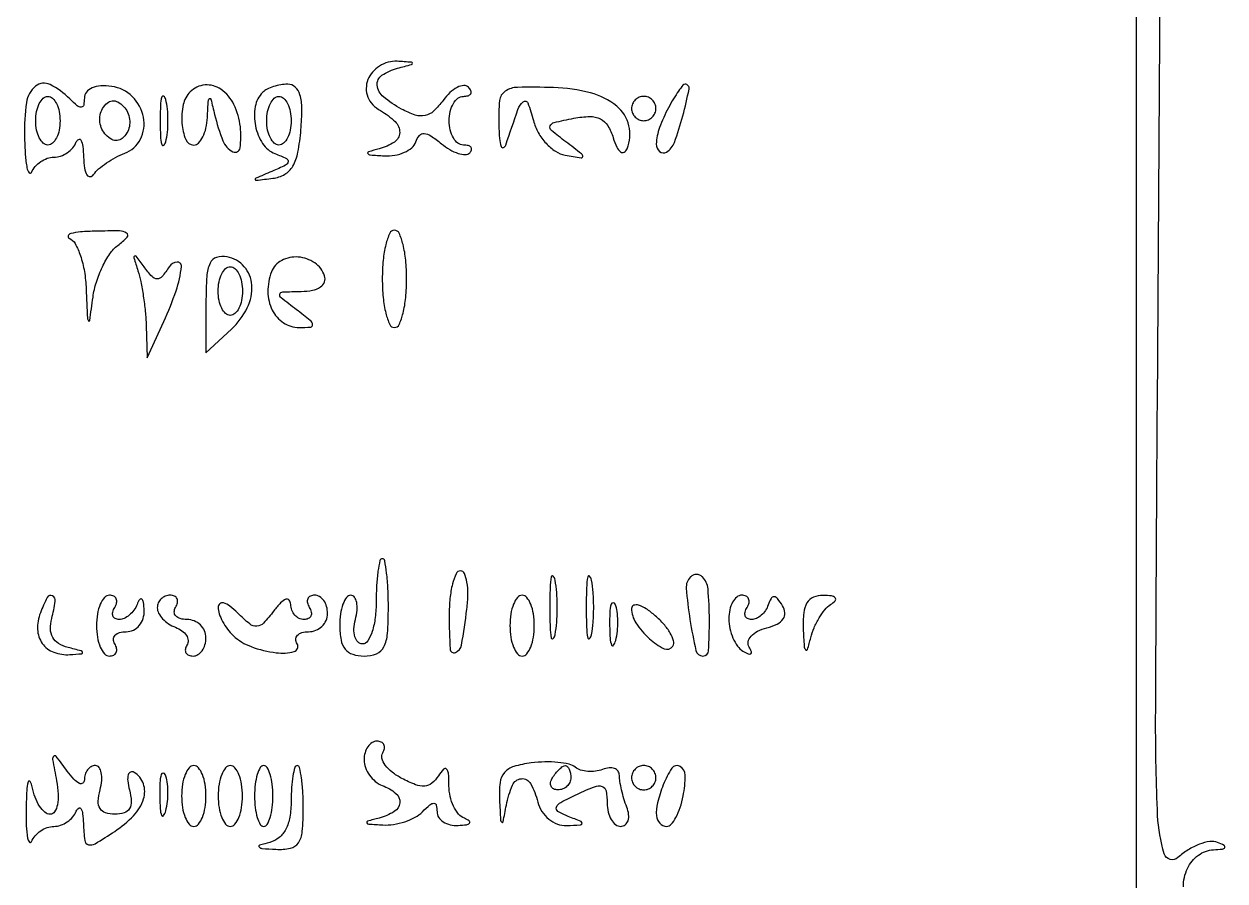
# Model space of a CAD drawing. Extents: x 0 to 905, y 0 to 640.
# Drawn here: x 791 to 889.8, y 400.5 to 470.9 of the extents above; entities that cross this region are included whole.
import ezdxf

# ---------------------------------------------------------------- set-up
doc = ezdxf.new("R2010")
doc.units = 0

msp = doc.modelspace()

# ---------------------------------------------------------------- linework, layer by layer
for points in [[(882.5, 352.5), (882.5, 87.5), (699.76385, 87.24732), (517.027699, 86.99464), (516.76385, 54.74732), (516.5, 22.5), (269.5, 22.5), (22.5, 22.5), (22.243959, 319, -0.00015), (22.179942, 432.778506, -0.000249), (22.20269, 528.770651, -0.000007), (22.267864, 615.689779, -0.090785), (22.463017, 616.751154, -0.310816), (23.53922, 617.495646, -0.00004), (108.995441, 617.701159, -0.000616), (229.087382, 617.832255, -0.000111), (452.719058, 617.751154), (882.5, 617.5)], [(819.314124, 466.37621, 0.091212), (819.178976, 465.651982, 0.097043), (819.315829, 464.943872, 0.092988), (819.717724, 464.316631, 0.076477), (820.345508, 463.82652, -0.063971), (821.562046, 462.924581, -0.211964), (821.929885, 462.022824, -0.244917), (821.491201, 461.240055, -0.081176), (820.25, 460.689326, 0.008813), (819.358098, 460.439374, 0.516928), (819.311954, 460.302761, 0.220754), (819.516394, 460.188996, 0.004943), (820.666667, 460.116001, 0.055024), (821.526568, 460.164593, 0.061748), (822.320459, 460.401263, 0.070751), (822.932785, 460.780343, 0.13851), (823.254045, 461.25, -0.091989), (823.549777, 461.781035, -0.241202), (823.939078, 461.94832, -0.132336), (824.489622, 461.759341, -0.024085), (825.361545, 461.107499, 0.039269), (826.054454, 460.621538, 0.055462), (826.741573, 460.31278, 0.069921), (827.322642, 460.211905, 0.207314), (827.690833, 460.357499, 0.117684), (827.840858, 460.601589, 0.255643), (827.80189, 460.811265, 0.167549), (827.569834, 460.954971, 0.055671), (827.166667, 461, -0.167478), (826.721587, 461.153384, -0.095027), (826.342708, 461.5875, -0.075828), (826.086561, 462.234988, -0.056395), (826, 463, -0.056395), (826.086561, 463.765012, -0.075828), (826.342708, 464.4125, -0.095027), (826.721587, 464.846616, -0.167478), (827.166667, 465, 0.06824), (827.559997, 465.053933, 0.199762), (827.770774, 465.219851, 0.236831), (827.781591, 465.462774, 0.091454), (827.584906, 465.748428, 0.219287), (827.196025, 465.891994, 0.10022), (826.663796, 465.740184, 0.070968), (826.066638, 465.314474, 0.044629), (825.500196, 464.669382, -0.045248), (824.719939, 463.782998, -0.139099), (824.018422, 463.415879, -0.13419), (823.212765, 463.465149, -0.040906), (822.081957, 463.956138, -0.05014), (820.592043, 464.957158, -0.197606), (820.083388, 465.913498, -0.275136), (820.465415, 466.728462, -0.085168), (821.75, 467.310674, 0.00218), (822.903211, 467.617417, 0.354061), (822.975405, 467.717293, 0.376975), (822.892099, 467.802233, 0.002269), (821.718615, 467.883999, 0.08579), (820.991074, 467.806491, 0.070816), (820.277475, 467.488936, 0.071375), (819.685934, 466.988058, 0.090064)], [(791.078947, 461.75, 0.011459), (791.143409, 460.197245, 0.031921), (791.282867, 459.115625, 0.122766), (791.467002, 458.720772, 0.571698), (791.662281, 458.75, -0.08298), (791.954689, 459.227887, -0.064791), (792.41017, 459.632812, -0.064977), (792.952585, 459.906662, -0.084643), (793.5, 460, 0.084643), (794.047415, 460.093338, 0.064977), (794.58983, 460.367188, 0.064791), (795.045311, 460.772113, 0.08298), (795.337719, 461.25, -0.183682), (795.534732, 461.462822, -0.418321), (795.721631, 461.398438, -0.083111), (795.868318, 460.889849, -0.019321), (795.936365, 460, 0.028012), (796.021222, 459.096983, 0.094413), (796.217018, 458.539885, 0.292551), (796.479615, 458.404727, 0.222702), (796.765313, 458.572942, -0.06422), (797.175306, 459.032298, -0.028626), (797.818851, 459.528279, -0.027756), (798.569412, 459.982159, -0.033619), (799.320137, 460.318471, 0.190397), (800.609424, 461.472864, 0.165585), (800.856677, 463.278866, 0.151233), (799.943627, 464.981121, 0.160662), (798.25, 465.819551, 0.048449), (797.349312, 465.859439, 0.086956), (796.630144, 465.694052, 0.122754), (796.170317, 465.348966, 0.172354), (796, 464.869551, -0.046468), (795.945711, 464.286653, -0.344527), (795.75, 464.11449, -0.193809), (795.421076, 464.225312, -0.019389), (794.8, 464.8, 0.08043), (793.185861, 465.964292, 0.29596), (791.993553, 465.831252, 0.188731), (791.242975, 464.492881, 0.039172)], [(804.701236, 465.367903, 0.145055), (804.133819, 464.322546, 0.069484), (804.025314, 462.784945, 0.078967), (804.331919, 461.450852, 0.305858), (805, 461, 0.203393), (805.391231, 461.166015, 0.077085), (805.740325, 461.660937, 0.060062), (805.998138, 462.38869, 0.042269), (806.116001, 463.25, -0.00207), (806.195734, 464.681239, -0.286058), (806.290819, 464.81527, -0.458721), (806.402872, 464.759245, -0.002738), (806.713066, 463.5, 0.034933), (807.39681, 461.334867, 0.189704), (808.220693, 460.451689, 0.508177), (808.804153, 460.766783, 0.061115), (808.826947, 462.491449, 0.085431), (808.301387, 464.3239, 0.128753), (807.229412, 465.581574, 0.174603), (805.922087, 465.933728, 0.177531)], [(810.666667, 465.333333, 0.153349), (810.051354, 464.154511, 0.093919), (810.068031, 462.573191, 0.0946), (810.66041, 461.117494, 0.15863), (811.676885, 460.293749, -0.018008), (812.622625, 459.891197, -0.337488), (812.763304, 459.621895, -0.243376), (812.550483, 459.340217, -0.011355), (811.426885, 458.833623, 0.001318), (810.104718, 458.269151, 0.334984), (810.04539, 458.165096, 0.41131), (810.129293, 458.099698, 0.001478), (811.5, 458.266805, 0.100485), (812.4766, 458.5954, 0.13105), (813.140558, 459.259469, 0.085615), (813.561894, 460.399946, 0.025084), (813.810365, 462.258317, 0.020295), (813.884486, 464.014751, 0.070973), (813.726556, 465.134494, 0.137057), (813.338557, 465.761354, 0.188211), (812.727032, 466, 0.042125), (812.144517, 465.950836, 0.03615), (811.546899, 465.804167, 0.037762), (811.021543, 465.589185, 0.080546)], [(830.078947, 462.675797, 0.014768), (830.140792, 461.539807, 0.062297), (830.281661, 460.873515, 0.433616), (830.465187, 460.79162, 0.215836), (830.658175, 461, -0.004294), (831.659291, 463.917934, -0.12791), (832.092025, 464.559323, -0.525583), (832.46761, 464.465426, -0.025206), (832.931493, 463.005251, 0.063495), (833.328398, 462.023026, 0.058279), (833.968446, 461.140132, 0.061996), (834.74495, 460.481744, 0.101551), (835.543845, 460.165406, 0.004829), (836.854888, 459.947152, 0.447577), (836.988728, 460.056801, 0.243509), (836.889419, 460.270529, 0.002737), (835.590805, 461.263146, -0.01219), (834.412928, 462.199273, -0.311958), (834.309362, 462.573337, -0.258128), (834.623032, 462.854548, -0.009195), (836.264263, 463.199687, -0.040829), (837.569115, 463.340198, -0.122294), (838.438596, 463.147844, -0.141561), (839.04234, 462.593961, -0.062395), (839.49076, 461.596696, 0.031445), (839.780672, 460.828353, 0.120142), (840.093364, 460.427784, 0.3103), (840.383405, 460.408296, 0.161755), (840.632155, 460.694561, 0.15986), (840.779414, 462.587832, 0.16107), (839.775371, 464.193541, 0.110976), (837.620267, 465.29244, 0.055509), (834.574775, 465.720338, 0.010737), (831.619801, 465.741644, 0.146278), (830.604255, 465.422195, 0.224454), (830.145486, 464.646251, 0.029313)], [(844.035184, 464.065741, 0.03532), (843.302095, 462.427613, 0.077084), (843.03442, 461.081657, 0.232389), (843.304017, 460.468466, 0.324046), (843.880598, 460.426205, 0.169594), (844.520194, 461.21515, 0.019925), (845.21094, 463.406209, 0.017273), (845.726442, 465.597933, 0.472999), (845.396512, 466, 0.229758), (845.222568, 465.915615, 0.013543), (844.862087, 465.431812, 0.018228), (844.455499, 464.806898, 0.012243)], [(794, 463, -0.048028), (793.926307, 462.234582, -0.068025), (793.70625, 461.5875, -0.088204), (793.381882, 461.151477, -0.191087), (793, 461, -0.191087), (792.618118, 461.151477, -0.088204), (792.29375, 461.5875, -0.068025), (792.073693, 462.234582, -0.048028), (792, 463, -0.048028), (792.073693, 463.765418, -0.068025), (792.29375, 464.4125, -0.088204), (792.618118, 464.848523, -0.191087), (793, 465, -0.191087), (793.381882, 464.848523, -0.088204), (793.70625, 464.4125, -0.068025), (793.926307, 463.765418, -0.048028)], [(799.5, 462, -0.074012), (799.119849, 461.549884, -0.156529), (798.705698, 461.369302, -0.15302), (798.257119, 461.461657, -0.06978), (797.774265, 461.825735, -0.088981), (797.446886, 462.29624, -0.076381), (797.281199, 462.876926, -0.077007), (797.298118, 463.476023, -0.093176), (797.5, 464, -0.074012), (797.880151, 464.450116, -0.156529), (798.294302, 464.630698, -0.15302), (798.742881, 464.538343, -0.06978), (799.225735, 464.174265, -0.088981), (799.553114, 463.70376, -0.076381), (799.718801, 463.123074, -0.077007), (799.701882, 462.523977, -0.093176)], [(802.232003, 463, 0.011065), (802.259713, 461.748017, 0.052887), (802.366341, 461.042188, 0.542911), (802.521012, 460.99086, 0.161593), (802.689326, 461.25, 0.039571), (802.831531, 462.047266, 0.024357), (802.877971, 463, 0.024357), (802.831531, 463.952734, 0.039571), (802.689326, 464.75, 0.161593), (802.521012, 465.00914, 0.542911), (802.366341, 464.957812, 0.052887), (802.259713, 464.251983, 0.011065)], [(813, 463, -0.048028), (812.926307, 462.234582, -0.068025), (812.70625, 461.5875, -0.088204), (812.381882, 461.151477, -0.191087), (812, 461, -0.191087), (811.618118, 461.151477, -0.088204), (811.29375, 461.5875, -0.068025), (811.073693, 462.234582, -0.048028), (811, 463, -0.048028), (811.073693, 463.765418, -0.068025), (811.29375, 464.4125, -0.088204), (811.618118, 464.848523, -0.191087), (812, 465, -0.191087), (812.381882, 464.848523, -0.088204), (812.70625, 464.4125, -0.068025), (812.926307, 463.765418, -0.048028)], [(841, 464, 0.099038), (841.076342, 463.618362, 0.097945), (841.29375, 463.29375, 0.097945), (841.618362, 463.076342, 0.099038), (842, 463, 0.099038), (842.381638, 463.076342, 0.097945), (842.70625, 463.29375, 0.097945), (842.923658, 463.618362, 0.099038), (843, 464, 0.099038), (842.923658, 464.381638, 0.097945), (842.70625, 464.70625, 0.097945), (842.381638, 464.923658, 0.099038), (842, 465, 0.099038), (841.618362, 464.923658, 0.097945), (841.29375, 464.70625, 0.097945), (841.076342, 464.381638, 0.099038)], [(794.75, 453.337719, -0.173568), (795.242031, 452.899832, -0.044041), (795.676826, 451.904413, -0.039589), (796.000653, 450.607333, -0.03118), (796.149832, 449.166667, 0.000889), (796.251975, 446.771415, 0.16554), (796.340785, 446.544131, 0.647326), (796.440834, 446.57277, 0.001602), (796.712049, 448.5, -0.041945), (796.989972, 449.740245, -0.035886), (797.481788, 450.985937, -0.03746), (798.098904, 452.057152, -0.07985), (798.753346, 452.75, 0.03714), (799.514433, 453.429439, 0.472268), (799.476078, 453.762474, 0.142546), (798.894676, 453.936298, 0.007567), (796.94113, 453.921053, 0.014099), (795.695876, 453.857322, 0.045246), (794.878019, 453.717133, 0.235061), (794.66782, 453.532055, 0.415268)], [(820.5, 450, 0.023598), (820.57239, 448.467056, 0.037669), (820.79375, 447.175, 0.04382), (821.112873, 446.251055, 0.295869), (821.5, 446, 0.295869), (821.887127, 446.251055, 0.04382), (822.20625, 447.175, 0.037669), (822.42761, 448.467056, 0.023598), (822.5, 450, 0.023598), (822.42761, 451.532944, 0.037669), (822.20625, 452.825, 0.04382), (821.887127, 453.748945, 0.295869), (821.5, 454, 0.295869), (821.112873, 453.748945, 0.04382), (820.79375, 452.825, 0.037669), (820.57239, 451.532944, 0.023598)], [(800.405668, 450.668213, -0.028339), (800.639719, 449.777925, -0.012852), (800.849273, 448.590725, -0.012678), (801.006735, 447.323818, -0.016969), (801.081219, 446.168213), (801.162438, 443.5), (802.536115, 446.5, 0.025059), (803.542274, 449.024301, 0.05752), (803.976741, 451.020861, 0.470122), (803.621245, 451.380528, 0.229455), (802.984687, 451, -0.027522), (802.387415, 450.19095, -0.223576), (801.981726, 450, -0.213269), (801.563662, 450.186817, -0.025012), (800.905668, 451, 0.004552), (800.271376, 451.853004, 0.395985), (800.126812, 451.877555, 0.332063), (800.072232, 451.725068, 0.004062)], [(806, 448.034369), (806, 443.92209), (808.090855, 445.870017, 0.090401), (809.392355, 447.616393, 0.130578), (809.773832, 449.493852, 0.166931), (809.154205, 451.001086, 0.166435), (807.738516, 451.811841, 0.124715), (806.871318, 451.761577, 0.211423), (806.335336, 451.288865, 0.093136), (806.065164, 450.210995, 0.014966)], [(811.389987, 450.573907, 0.09313), (811.091536, 448.940123, 0.114393), (811.448427, 447.435146, 0.132019), (812.373112, 446.38754, 0.147333), (813.659745, 446, 0.021472), (814.610229, 446.040836, 0.432474), (814.771355, 446.244818, 0.188586), (814.578727, 446.580776, 0.007459), (813.44113, 447.468197, -0.006227), (812.177074, 448.449266, -0.296799), (812.079792, 448.74156, -0.329483), (812.308363, 448.925826, -0.007074), (813.833333, 448.968197, 0.044454), (814.763102, 449.063813, 0.099833), (815.416166, 449.332514, 0.157137), (815.741191, 449.742997, 0.171507), (815.750467, 450.25, 0.163482), (814.948501, 451.31482, 0.132528), (813.59211, 451.791068, 0.138997), (812.228261, 451.511649, 0.183542)], [(809, 449, -0.048028), (808.926307, 448.234582, -0.068025), (808.70625, 447.5875, -0.088204), (808.381882, 447.151477, -0.191087), (808, 447, -0.191087), (807.618118, 447.151477, -0.088204), (807.29375, 447.5875, -0.068025), (807.073693, 448.234582, -0.048028), (807, 449, -0.048028), (807.073693, 449.765418, -0.068025), (807.29375, 450.4125, -0.088204), (807.618118, 450.848523, -0.191087), (808, 451, -0.191087), (808.381882, 450.848523, -0.088204), (808.70625, 450.4125, -0.068025), (808.926307, 449.765418, -0.048028)], [(820, 423.5, -0.030241), (819.918825, 422.159108, -0.04701), (819.67199, 421.028125, -0.059719), (819.312871, 420.241198, -0.261576), (818.883369, 420, -0.197013), (818.496045, 420.158779, -0.126717), (818.242791, 420.580679, -0.086529), (818.167727, 421.225436, -0.049804), (818.289749, 422, 0.040966), (818.424365, 422.766322, 0.070464), (818.392877, 423.4125, 0.106581), (818.210205, 423.842465, 0.24384), (817.90638, 424, 0.241977), (817.558694, 423.82127, 0.068439), (817.266249, 423.265625, 0.052547), (817.066089, 422.457559, 0.034468), (817, 421.5, 0.044917), (817.106468, 420.317234, 0.124434), (817.45, 419.5625, 0.149477), (818.064742, 419.142566, 0.07578), (819, 419, 0.094959), (820.021586, 419.195784, 0.184152), (820.625, 419.75, 0.098846), (820.925179, 420.849164, 0.017388), (821, 423, 0.011735), (820.964002, 424.53358, 0.019357), (820.853125, 425.825, 0.014069), (820.69791, 426.834959, 0.362246), (820.5, 427, 0.353005), (820.302929, 426.84106, 0.017877), (820.146875, 425.971875, 0.022059), (820.036019, 424.841824, 0.013419)], [(826, 422.333333, 0.013179), (826.072388, 419.587525, 0.503889), (826.514735, 419.294813, 0.269664), (827.018157, 419.898518, 0.010595), (827.457423, 422.863576, 0.027609), (827.542535, 424.065694, 0.045771), (827.465401, 425.078675, 0.060386), (827.256441, 425.783792, 0.298976), (826.92718, 426, 0.294378), (826.568363, 425.7687, 0.044518), (826.272359, 424.922917, 0.038069), (826.067129, 423.738515, 0.023873)], [(845.839024, 425.505691, 0.219705), (845.495397, 424.572615, 0.01913), (845.800498, 421.997563, 0.017185), (846.290647, 419.45657, 0.349736), (846.863499, 418.999927, 0.39708), (847.331049, 419.440638, 0.016119), (847.39882, 421.975378, 0.019419), (847.286039, 424.517428, 0.177383), (846.827688, 425.505646, 0.099029), (846.601286, 425.656574, 0.097942), (846.333347, 425.70958, 0.097947), (846.065412, 425.656598, 0.099048)], [(834.272364, 423, 0.008087), (834.298431, 421.38851, 0.039503), (834.399666, 420.482812, 0.611425), (834.546986, 420.439977, 0.142433), (834.705733, 420.75, 0.029693), (834.840649, 421.774707, 0.017887), (834.884498, 423, 0.017887), (834.840649, 424.225293, 0.029693), (834.705733, 425.25, 0.142433), (834.546986, 425.560023, 0.611425), (834.399666, 425.517188, 0.039503), (834.298431, 424.61149, 0.008087)], [(837.272364, 423, 0.008087), (837.298431, 421.38851, 0.039503), (837.399666, 420.482812, 0.611425), (837.546986, 420.439977, 0.142433), (837.705733, 420.75, 0.029693), (837.840649, 421.774707, 0.017887), (837.884498, 423, 0.017887), (837.840649, 424.225293, 0.029693), (837.705733, 425.25, 0.142433), (837.546986, 425.560023, 0.611425), (837.399666, 425.517188, 0.039503), (837.298431, 424.61149, 0.008087)], [(792.380002, 422.547887, 0.100944), (792.153143, 421.187166, 0.146005), (792.541017, 420.039695, 0.149642), (793.484298, 419.310945, 0.107715), (794.809017, 419.116001, 0.005194), (795.780748, 419.192811, 0.462521), (795.854775, 419.297587, 0.269398), (795.73274, 419.421529, 0.003622), (794.657216, 419.707194, -0.074195), (793.88034, 420.036098, -0.127933), (793.395693, 420.538203, -0.124602), (793.209618, 421.223051, -0.068394), (793.313596, 422.091193, 0.025627), (793.606115, 423.501352, 0.328378), (793.370844, 423.951861, 0.407439), (792.94811, 423.812309, 0.02794)], [(797, 421.5, 0.040452), (797.077571, 420.542777, 0.059813), (797.311086, 419.734375, 0.078662), (797.653831, 419.184873, 0.217355), (798.059017, 419, 0.108972), (798.413961, 419.078288, 0.182303), (798.6254, 419.29375, 0.161196), (798.656512, 419.6179, 0.082592), (798.5, 420, -0.139169), (798.392057, 420.379648, -0.191142), (798.521475, 420.70625, -0.138808), (798.889346, 420.926733, -0.066118), (799.440983, 421, 0.112996), (800.029484, 421.134716, 0.105058), (800.518848, 421.514063, 0.09884), (800.832732, 422.08188, 0.088486), (800.921053, 422.75, 0.021021), (800.862835, 423.416573, 0.185333), (800.724694, 423.672067, 0.449116), (800.54862, 423.648042, 0.051902), (800.337719, 423.25, -0.061896), (800.072143, 422.772034, -0.05974), (799.69489, 422.367188, -0.064692), (799.268252, 422.092448, -0.111184), (798.85765, 422, -0.121914), (798.535826, 422.079653, -0.187673), (798.350121, 422.29375, -0.151112), (798.336022, 422.617505, -0.074422), (798.5, 423, 0.082592), (798.656512, 423.3821, 0.161196), (798.6254, 423.70625, 0.182303), (798.413961, 423.921712, 0.108972), (798.059017, 424, 0.217355), (797.653831, 423.815127, 0.078662), (797.311086, 423.265625, 0.059813), (797.077571, 422.457223, 0.040452)], [(802, 422.968615, 0.12375), (802.109826, 422.53167, 0.064401), (802.438938, 422.071763, 0.05796), (802.922809, 421.659836, 0.055823), (803.494256, 421.36383, -0.064087), (804.024563, 421.077963, -0.094924), (804.387051, 420.695897, -0.122111), (804.527613, 420.281217, -0.160704), (804.435239, 419.895215, 0.095482), (804.305453, 419.553712, 0.17347), (804.355576, 419.262969, 0.172183), (804.579271, 419.068535, 0.093902), (804.940983, 419, 0.140337), (805.344827, 419.115626, 0.099915), (805.688914, 419.440625, 0.085131), (805.920655, 419.926682, 0.06887), (806, 420.5, 0.103052), (805.880765, 421.072373, 0.098802), (805.542039, 421.559375, 0.09695), (805.036055, 421.885705, 0.095165), (804.440983, 422, -0.066118), (803.889346, 422.073267, -0.138808), (803.521475, 422.29375, -0.191142), (803.392057, 422.620352, -0.139169), (803.5, 423, 0.082592), (803.656512, 423.3821, 0.161196), (803.6254, 423.70625, 0.182303), (803.413961, 423.921712, 0.108972), (803.059017, 424, 0.096369), (802.654813, 423.921364, 0.097277), (802.311086, 423.697031, 0.098548), (802.080949, 423.362191, 0.101773)], [(807, 423, 0.084437), (807.088846, 422.47764, 0.039269), (807.367188, 421.846652, 0.037439), (807.771668, 421.213915, 0.042819), (808.25, 420.678571, 0.101888), (809.715704, 419.774044, 0.055447), (811.779284, 419.271103, 0.096671), (813.245132, 419.365724, 0.503936), (813.499075, 420.001497, -0.139457), (813.391528, 420.380567, -0.19117), (813.521203, 420.70669, -0.138614), (813.889261, 420.926856, -0.065998), (814.440983, 421, 0.095165), (815.036055, 421.114295, 0.09695), (815.542039, 421.440625, 0.098802), (815.880765, 421.927627, 0.103052), (816, 422.5, 0.06887), (815.920655, 423.073318, 0.085131), (815.688914, 423.559375, 0.099915), (815.344827, 423.884374, 0.140337), (814.940983, 424, 0.108972), (814.586039, 423.921712, 0.182303), (814.3746, 423.70625, 0.161196), (814.343488, 423.3821, 0.082592), (814.5, 423, -0.082592), (814.656512, 422.6179, -0.161196), (814.6254, 422.29375, -0.182303), (814.413961, 422.078288, -0.108972), (814.059017, 422, -0.116342), (813.652568, 422.095871, -0.097813), (813.301744, 422.367188, -0.090549), (813.060439, 422.772593, -0.082902), (812.968197, 423.25, 0.166573), (812.840617, 423.593572, 0.324622), (812.571942, 423.664284, 0.111567), (812.140436, 423.37371, 0.026761), (811.579094, 422.710531, -0.025704), (810.734461, 421.70838, -0.192061), (810.182438, 421.448776, -0.188843), (809.597844, 421.638102, -0.024732), (808.610897, 422.53196, 0.030209), (807.96577, 423.103511, 0.095751), (807.454768, 423.365453, 0.247908), (807.141979, 423.300987, 0.224019)], [(831, 421.5, 0.038131), (831.073116, 420.542644, 0.057076), (831.29375, 419.734375, 0.074992), (831.617064, 419.182831, 0.226478), (832, 419, 0.226478), (832.382936, 419.182831, 0.074992), (832.70625, 419.734375, 0.057076), (832.926884, 420.542644, 0.038131), (833, 421.5, 0.038131), (832.926884, 422.457356, 0.057076), (832.70625, 423.265625, 0.074992), (832.382936, 423.817169, 0.226478), (832, 424, 0.226478), (831.617064, 423.817169, 0.074992), (831.29375, 423.265625, 0.057076), (831.073116, 422.457356, 0.038131)], [(849, 422.059017, 0.05367), (849.085623, 421.263637, 0.048982), (849.339137, 420.4786, 0.052221), (849.712166, 419.818843, 0.099901), (850.154508, 419.404508, 0.030291), (850.588102, 419.171555, 0.255846), (850.801543, 419.186198, 0.359992), (850.85573, 419.355211, 0.04321), (850.665756, 419.731801, -0.193979), (850.590146, 420.171284, -0.132287), (850.825205, 420.627379, -0.090962), (851.358997, 421.033553, -0.053363), (852.111863, 421.319002, 0.046816), (852.975799, 421.633719, 0.126705), (853.473052, 422.048292, 0.180268), (853.611038, 422.552647, 0.116504), (853.417531, 423.133438, 0.028772), (853.009263, 423.716209, 0.214548), (852.716636, 423.868359, 0.287464), (852.46713, 423.731065, 0.046576), (852.233582, 423.200746, -0.067921), (852.007651, 422.741717, -0.065159), (851.664299, 422.352719, -0.070085), (851.260554, 422.089596, -0.109847), (850.85765, 422, -0.121914), (850.535826, 422.079653, -0.187673), (850.350121, 422.29375, -0.151112), (850.336022, 422.617505, -0.074422), (850.5, 423, 0.082592), (850.656512, 423.3821, 0.161196), (850.6254, 423.70625, 0.182303), (850.413961, 423.921712, 0.108972), (850.059017, 424, 0.177572), (849.654862, 423.851793, 0.092354), (849.311086, 423.429836, 0.072446), (849.078333, 422.801634, 0.052595)], [(855.116001, 421.25, 0.004766), (855.189723, 419.824996, 0.157827), (855.313563, 419.509727, 0.599795), (855.467147, 419.540397, 0.012082), (855.731684, 420.5, -0.039387), (856.00652, 421.319559, -0.034086), (856.417789, 422.128314, -0.035575), (856.894871, 422.811344, -0.078969), (857.365682, 423.234687, 0.062581), (857.737428, 423.547645, 0.374523), (857.744274, 423.78089, 0.194031), (857.452129, 423.940541, 0.027028), (856.75, 423.984687, 0.101656), (855.948522, 423.827332, 0.160284), (855.423636, 423.372195, 0.110555), (855.152386, 422.549181, 0.035092)], [(839.194949, 421.5, 0.012823), (839.235556, 420.431793, 0.080377), (839.356533, 419.900903, 0.597527), (839.51666, 419.883358, 0.087174), (839.692991, 420.269032, 0.037336), (839.832894, 421.036634, 0.029507), (839.872264, 421.880008, 0.030339), (839.814405, 422.671085, 0.06278), (839.655937, 423.269032, 0.31318), (839.47713, 423.386009, 0.333666), (839.315079, 423.257153, 0.052471), (839.212705, 422.580113, 0.014395)], [(841, 422.918784, 0.146822), (841.359931, 421.719467, 0.061433), (842.465271, 420.422587, 0.074112), (843.674441, 419.605431, 0.383144), (844.385015, 419.81395, 0.211039), (844.445326, 420.249485, 0.060938), (844.174538, 420.889787, 0.049789), (843.657361, 421.6122, 0.035486), (842.948773, 422.311834, 0.02994), (842.199816, 422.879111, 0.071733), (841.572452, 423.178419, 0.164651), (841.174663, 423.168694, 0.314818)], [(819, 410.468615, 0.088478), (819.112085, 409.840167, 0.06652), (819.440625, 409.217991, 0.065663), (819.926585, 408.696157, 0.081035), (820.5, 408.361626, -0.079483), (821.614213, 407.716192, -0.25013), (821.937487, 406.944964, -0.236548), (821.480452, 406.212466, -0.073329), (820.25, 405.689326, 0.005904), (819.281716, 405.424034, 0.474958), (819.227442, 405.297343, 0.259689), (819.389707, 405.190903, 0.003969), (820.55, 405.116001, 0.053505), (821.422981, 405.160022, 0.041184), (822.350312, 405.386575, 0.042285), (823.191446, 405.748618, 0.073739), (823.8, 406.2, -0.018208), (824.421376, 406.777696, -0.180052), (824.75, 406.9, -0.354955), (824.943785, 406.742599, -0.051663), (825, 406.2, 0.147055), (825.135658, 405.748725, 0.104635), (825.514063, 405.375691, 0.086983), (826.08103, 405.138509, 0.067041), (826.75, 405.078947, 0.021021), (827.416573, 405.137165, 0.185333), (827.672067, 405.275306, 0.449116), (827.648042, 405.45138, 0.051902), (827.25, 405.662281, -0.124997), (826.770182, 406.013767, -0.061944), (826.362689, 406.654962, -0.055672), (826.083422, 407.467187, -0.053268), (825.984687, 408.333333, 0.015364), (825.945755, 409.363016, 0.190271), (825.78039, 409.710153, 0.42162), (825.52649, 409.698, 0.040059), (825.111861, 409.146755, -0.079742), (824.577789, 408.542666, -0.156627), (823.987498, 408.308974, -0.110484), (823.224209, 408.427337, -0.029378), (822.099166, 408.946928, -0.043799), (821.31705, 409.458159, -0.066007), (820.749507, 410.040541, -0.089095), (820.470248, 410.600034, -0.21283), (820.531009, 411.050173, 0.088302), (820.674781, 411.412838, 0.167147), (820.634509, 411.720988, 0.177958), (820.417227, 411.926425, 0.101637), (820.059017, 412, 0.143144), (819.65517, 411.881965, 0.099592), (819.311086, 411.550156, 0.084165), (819.079257, 411.05398, 0.067391)], [(793.711094, 408.730983, -0.032906), (793.844565, 407.652178, -0.061883), (793.786483, 406.777428, -0.094844), (793.558012, 406.203799, -0.256045), (793.186128, 406, -0.181787), (792.753499, 406.162669, -0.067491), (792.319364, 406.660937, -0.055579), (791.948752, 407.38891, -0.04242), (791.705733, 408.25, 0.088226), (791.538812, 408.685162, 0.657312), (791.382854, 408.664062, 0.055477), (791.26225, 407.928373, 0.009335), (791.215129, 406.5, 0.011167), (791.22683, 405.041907, 0.03272), (791.322871, 404.042188, 0.148058), (791.482178, 403.716703, 0.5492), (791.662281, 403.75, -0.08298), (791.954689, 404.227887, -0.064791), (792.41017, 404.632812, -0.064977), (792.952585, 404.906662, -0.084643), (793.5, 405, 0.084643), (794.047415, 405.093338, 0.064977), (794.58983, 405.367188, 0.064791), (795.045311, 405.772113, 0.08298), (795.337719, 406.25, -0.138362), (795.533998, 406.503685, -0.449544), (795.717133, 406.465103, -0.100493), (795.859623, 406.032079, -0.020719), (795.921053, 405.226947, 0.021146), (796.027966, 403.841281, 0.312102), (796.334703, 403.494594, 0.198409), (796.886776, 403.578207, 0.0095), (798.5, 404.591957, 0.057731), (800.044273, 405.880513, 0.111133), (800.866823, 407.256686, 0.16478), (800.855385, 408.493227, 0.172004), (800.093259, 409.442363, 0.236417), (799.80112, 409.46851, 0.238295), (799.606613, 409.250238, 0.095442), (799.570513, 408.733252, 0.033809), (799.70989, 408.00138, -0.048243), (799.859657, 407.069591, -0.152848), (799.711006, 406.463183, -0.183615), (799.267575, 406.116276, -0.075313), (798.5, 406, -0.075308), (797.732603, 406.116241, -0.183508), (797.289105, 406.463036, -0.152876), (797.140287, 407.069123, -0.048325), (797.289749, 408, 0.040966), (797.424365, 408.766322, 0.070464), (797.392877, 409.4125, 0.106581), (797.210205, 409.842465, 0.24384), (796.90638, 410, 0.130497), (796.56073, 409.908225, 0.100657), (796.266249, 409.650106, 0.088486), (796.068189, 409.263986, 0.074498), (796, 408.80887, -0.246106), (795.864225, 408.54973, -0.278145), (795.587139, 408.532256, -0.087754), (795.136386, 408.878242, -0.027435), (794.594517, 409.539854, 0.005585), (793.689623, 410.748794, 0.440128), (793.476696, 410.767549, 0.256519), (793.385726, 410.499531, 0.003472)], [(804, 407.5, 0.038131), (804.073116, 406.542644, 0.057076), (804.29375, 405.734375, 0.074992), (804.617064, 405.182831, 0.226478), (805, 405, 0.226478), (805.382936, 405.182831, 0.074992), (805.70625, 405.734375, 0.057076), (805.926884, 406.542644, 0.038131), (806, 407.5, 0.038131), (805.926884, 408.457356, 0.057076), (805.70625, 409.265625, 0.074992), (805.382936, 409.817169, 0.226478), (805, 410, 0.226478), (804.617064, 409.817169, 0.074992), (804.29375, 409.265625, 0.057076), (804.073116, 408.457356, 0.038131)], [(807, 407.5, 0.038131), (807.073116, 406.542644, 0.057076), (807.29375, 405.734375, 0.074992), (807.617064, 405.182831, 0.226478), (808, 405, 0.226478), (808.382936, 405.182831, 0.074992), (808.70625, 405.734375, 0.057076), (808.926884, 406.542644, 0.038131), (809, 407.5, 0.038131), (808.926884, 408.457356, 0.057076), (808.70625, 409.265625, 0.074992), (808.382936, 409.817169, 0.226478), (808, 410, 0.226478), (807.617064, 409.817169, 0.074992), (807.29375, 409.265625, 0.057076), (807.073116, 408.457356, 0.038131)], [(810, 407.5, 0.028402), (810.054455, 406.542129, 0.044499), (810.220312, 405.734375, 0.055558), (810.461092, 405.16876, 0.270668), (810.75, 405, 0.270668), (811.038908, 405.16876, 0.055558), (811.279688, 405.734375, 0.044499), (811.445545, 406.542129, 0.028402), (811.5, 407.5, 0.028402), (811.445545, 408.457871, 0.044499), (811.279688, 409.265625, 0.055558), (811.038908, 409.83124, 0.270668), (810.75, 410, 0.270668), (810.461092, 409.83124, 0.055558), (810.220312, 409.265625, 0.044499), (810.054455, 408.457871, 0.028402)], [(813, 407.073324, -0.040922), (812.892604, 405.763324, -0.078578), (812.561448, 404.765471, -0.100426), (812.009475, 404.079318, -0.109828), (811.25, 403.689326, 0.01159), (810.4117, 403.449367, 0.541772), (810.37122, 403.306344, 0.197309), (810.607705, 403.187999, 0.005718), (811.75, 403.116001, 0.063402), (812.943106, 403.205801, 0.198098), (813.597572, 403.646748, 0.126755), (813.920641, 404.575952, 0.020614), (814, 406.5, 0.013419), (813.963981, 407.841824, 0.022059), (813.853125, 408.971875, 0.017877), (813.697071, 409.84106, 0.353005), (813.5, 410, 0.338136), (813.304082, 409.850402, 0.024335), (813.146875, 409.140289, 0.026245), (813.036057, 408.195259, 0.016065)], [(832.75, 410.216723, 0.039397), (831.318254, 409.918748, 0.144895), (830.548579, 409.423528, 0.149082), (830.184733, 408.598364, 0.042529), (830.136182, 407.183578, 0.001787), (830.226357, 405.523808, 0.218971), (830.323085, 405.342019, 0.552649), (830.434293, 405.383761, 0.002922), (830.705733, 406.75, -0.053151), (831.205193, 408.384981, -0.274516), (831.937418, 408.92142, -0.302613), (832.695072, 408.516073, -0.059083), (833.289749, 407, 0.07945), (833.629299, 406.227957, 0.078619), (834.193654, 405.597118, 0.08203), (834.901371, 405.19157, 0.099014), (835.65638, 405.070285, 0.004662), (836.794982, 405.124329, 0.345452), (836.92549, 405.239253, 0.352592), (836.843866, 405.390677, 0.004741), (835.795629, 405.820285, -0.038079), (834.947928, 406.235641, -0.372684), (834.830114, 406.584603, -0.175632), (835.182677, 406.974155, -0.011834), (836.545629, 407.655915, -0.016542), (837.954299, 408.263261, -0.169226), (838.579681, 408.287481, -0.280892), (838.909366, 407.916523, -0.044752), (839, 406.905915, 0.056141), (839.082117, 406.176879, 0.07561), (839.325178, 405.559863, 0.094868), (839.684668, 405.146134, 0.168123), (840.106989, 405, 0.168247), (840.477976, 405.128472, 0.150596), (840.710497, 405.46465, 0.107411), (840.757791, 405.976385, 0.061217), (840.606989, 406.581787, -0.018728), (840.3746, 407.262563, -0.015688), (840.178303, 408.000078, -0.015975), (840.041538, 408.685995, -0.041238), (840, 409.188776, 0.156605), (839.888679, 409.535477, 0.152087), (839.59517, 409.757477, 0.112984), (839.149103, 409.811574, 0.065614), (838.621855, 409.685134, -0.059222), (838.030002, 409.535205, -0.052029), (837.392433, 409.518732, -0.054909), (836.806618, 409.630084, -0.095899), (836.371855, 409.86129, 0.115328), (835.855909, 410.110732, 0.030727), (834.948295, 410.256511, 0.02946), (833.866721, 410.298625, 0.026619)], [(836, 409, -0.105053), (835.918938, 408.618444, -0.099167), (835.688914, 408.29375, -0.09642), (835.345238, 408.076123, -0.093332), (834.940983, 408, -0.108972), (834.586039, 408.078288, -0.182303), (834.3746, 408.29375, -0.161196), (834.343488, 408.6179, -0.082592), (834.5, 409, -0.029505), (834.768994, 409.382774, -0.035638), (835.066025, 409.70625, -0.038439), (835.34829, 409.934461, -0.151918), (835.559017, 410, -0.210953), (835.727648, 409.92554, -0.081139), (835.870461, 409.70625, -0.061769), (835.967655, 409.382849, -0.042167)], [(841, 409, 0.099038), (841.076342, 408.618362, 0.097945), (841.29375, 408.29375, 0.097945), (841.618362, 408.076342, 0.099038), (842, 408, 0.099038), (842.381638, 408.076342, 0.097945), (842.70625, 408.29375, 0.097945), (842.923658, 408.618362, 0.099038), (843, 409, 0.099038), (842.923658, 409.381638, 0.097945), (842.70625, 409.70625, 0.097945), (842.381638, 409.923658, 0.099038), (842, 410, 0.099038), (841.618362, 409.923658, 0.097945), (841.29375, 409.70625, 0.097945), (841.076342, 409.381638, 0.099038)], [(843.606989, 408.418213, 0.028001), (843.130782, 406.933737, 0.083979), (843.03869, 405.876288, 0.16693), (843.311347, 405.251532, 0.210134), (843.883423, 405, 0.21734), (844.256048, 405.170003, 0.054081), (844.647725, 405.734375, 0.045349), (844.997121, 406.542685, 0.032131), (845.244751, 407.5, 0.04542), (845.411781, 409.197079, 0.2733), (844.984385, 409.93285, 0.389971), (844.313502, 409.773871, 0.057074)], [(802.194949, 407.5, 0.012823), (802.235556, 406.431793, 0.080377), (802.356533, 405.900903, 0.597527), (802.51666, 405.883358, 0.087174), (802.692991, 406.269032, 0.037336), (802.832894, 407.036634, 0.029507), (802.872264, 407.880008, 0.030339), (802.814405, 408.671085, 0.06278), (802.655937, 409.269032, 0.31318), (802.47713, 409.386009, 0.333666), (802.315079, 409.257153, 0.052471), (802.212705, 408.580113, 0.014395)]]:
    msp.add_lwpolyline(points, format="xyb", close=True)
msp.add_lwpolyline([(886.37341, 400.034221, -0.10918), (886.714407, 401.548713, -0.125073), (887.607281, 402.635374, -0.147586), (888.856989, 403.078947, 0.014788), (889.585101, 403.135553, 0.243679), (889.782098, 403.26609, 0.422532), (889.731583, 403.434138, 0.0246), (889.192136, 403.681569, 0.133033), (888.551077, 403.756489, 0.054144), (887.69446, 403.531953, 0.04846), (886.774618, 403.074638, 0.044364), (885.930239, 402.436867, -0.548967), (884.807485, 402.74583, -0.063244), (884.260892, 405.895276, -0.012432), (884.097231, 413.816499, -0.000631), (884.238103, 439.584246), (884.5, 478.5)], format="xyb")

doc.saveas('drawing.dxf')
